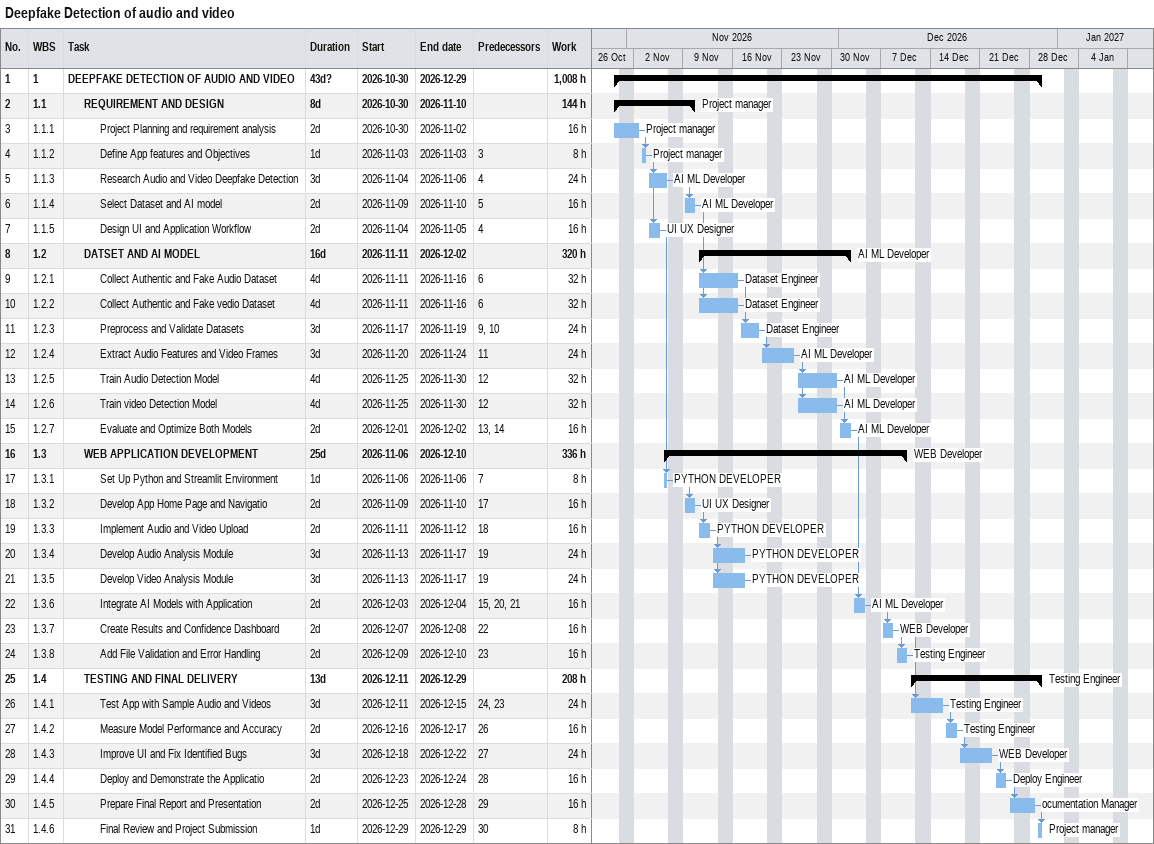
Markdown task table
Deepfake Detection of audio and video

| ID | WBS | Task | Duration | Start | Finish | Predecessors | Resources | Work (h) |
|---|---|---|---|---|---|---|---|---|
| 1 | 1 | **DEEPFAKE DETECTION OF AUDIO AND VIDEO** | 43d? | 2026-10-30 | 2026-12-29 |  |  | 1008 |
| 2 | 1.1 | **REQUIREMENT AND DESIGN** | 8d | 2026-10-30 | 2026-11-10 |  | Project manager | 144 |
| 3 | 1.1.1 | Project Planning and requirement analysis | 2d | 2026-10-30 | 2026-11-02 |  | Project manager | 16 |
| 4 | 1.1.2 | Define App features and Objectives | 1d | 2026-11-03 | 2026-11-03 | 3 | Project manager | 8 |
| 5 | 1.1.3 | Research Audio and Video Deepfake Detection | 3d | 2026-11-04 | 2026-11-06 | 4 | AI ML Developer | 24 |
| 6 | 1.1.4 | Select Dataset and AI model | 2d | 2026-11-09 | 2026-11-10 | 5 | AI ML Developer | 16 |
| 7 | 1.1.5 | Design UI and Application Workflow | 2d | 2026-11-04 | 2026-11-05 | 4 | UI UX Designer | 16 |
| 8 | 1.2 | **DATSET AND AI MODEL** | 16d | 2026-11-11 | 2026-12-02 |  | AI ML Developer | 320 |
| 9 | 1.2.1 | Collect Authentic and Fake Audio Dataset | 4d | 2026-11-11 | 2026-11-16 | 6 | Dataset Engineer | 32 |
| 10 | 1.2.2 | Collect Authentic and Fake vedio Dataset | 4d | 2026-11-11 | 2026-11-16 | 6 | Dataset Engineer | 32 |
| 11 | 1.2.3 | Preprocess and Validate Datasets | 3d | 2026-11-17 | 2026-11-19 | 9, 10 | Dataset Engineer | 24 |
| 12 | 1.2.4 | Extract Audio Features and Video Frames | 3d | 2026-11-20 | 2026-11-24 | 11 | AI ML Developer | 24 |
| 13 | 1.2.5 | Train Audio Detection Model | 4d | 2026-11-25 | 2026-11-30 | 12 | AI ML Developer | 32 |
| 14 | 1.2.6 | Train video Detection Model | 4d | 2026-11-25 | 2026-11-30 | 12 | AI ML Developer | 32 |
| 15 | 1.2.7 | Evaluate and Optimize Both Models | 2d | 2026-12-01 | 2026-12-02 | 13, 14 | AI ML Developer | 16 |
| 16 | 1.3 | **WEB APPLICATION DEVELOPMENT** | 25d | 2026-11-06 | 2026-12-10 |  | WEB Developer | 336 |
| 17 | 1.3.1 | Set Up Python and Streamlit Environment | 1d | 2026-11-06 | 2026-11-06 | 7 | PYTHON DEVELOPER | 8 |
| 18 | 1.3.2 | Develop App Home Page and Navigatio | 2d | 2026-11-09 | 2026-11-10 | 17 | UI UX Designer | 16 |
| 19 | 1.3.3 | Implement Audio and Video Upload | 2d | 2026-11-11 | 2026-11-12 | 18 | PYTHON DEVELOPER | 16 |
| 20 | 1.3.4 | Develop Audio Analysis Module | 3d | 2026-11-13 | 2026-11-17 | 19 | PYTHON DEVELOPER | 24 |
| 21 | 1.3.5 | Develop Video Analysis Module | 3d | 2026-11-13 | 2026-11-17 | 19 | PYTHON DEVELOPER | 24 |
| 22 | 1.3.6 | Integrate AI Models with Application | 2d | 2026-12-03 | 2026-12-04 | 15, 20, 21 | AI ML Developer | 16 |
| 23 | 1.3.7 | Create Results and Confidence Dashboard | 2d | 2026-12-07 | 2026-12-08 | 22 | WEB Developer | 16 |
| 24 | 1.3.8 | Add File Validation and Error Handling | 2d | 2026-12-09 | 2026-12-10 | 23 | Testing Engineer | 16 |
| 25 | 1.4 | **TESTING AND FINAL DELIVERY** | 13d | 2026-12-11 | 2026-12-29 |  | Testing Engineer | 208 |
| 26 | 1.4.1 | Test App with Sample Audio and Videos | 3d | 2026-12-11 | 2026-12-15 | 24, 23 | Testing Engineer | 24 |
| 27 | 1.4.2 | Measure Model Performance and Accuracy | 2d | 2026-12-16 | 2026-12-17 | 26 | Testing Engineer | 16 |
| 28 | 1.4.3 | Improve UI and Fix Identified Bugs | 3d | 2026-12-18 | 2026-12-22 | 27 | WEB Developer | 24 |
| 29 | 1.4.4 | Deploy and Demonstrate the Applicatio | 2d | 2026-12-23 | 2026-12-24 | 28 | Deploy Engineer | 16 |
| 30 | 1.4.5 | Prepare Final Report and Presentation | 2d | 2026-12-25 | 2026-12-28 | 29 | ocumentation Manager | 16 |
| 31 | 1.4.6 | Final Review and Project Submission | 1d | 2026-12-29 | 2026-12-29 | 30 | Project manager | 8 |
